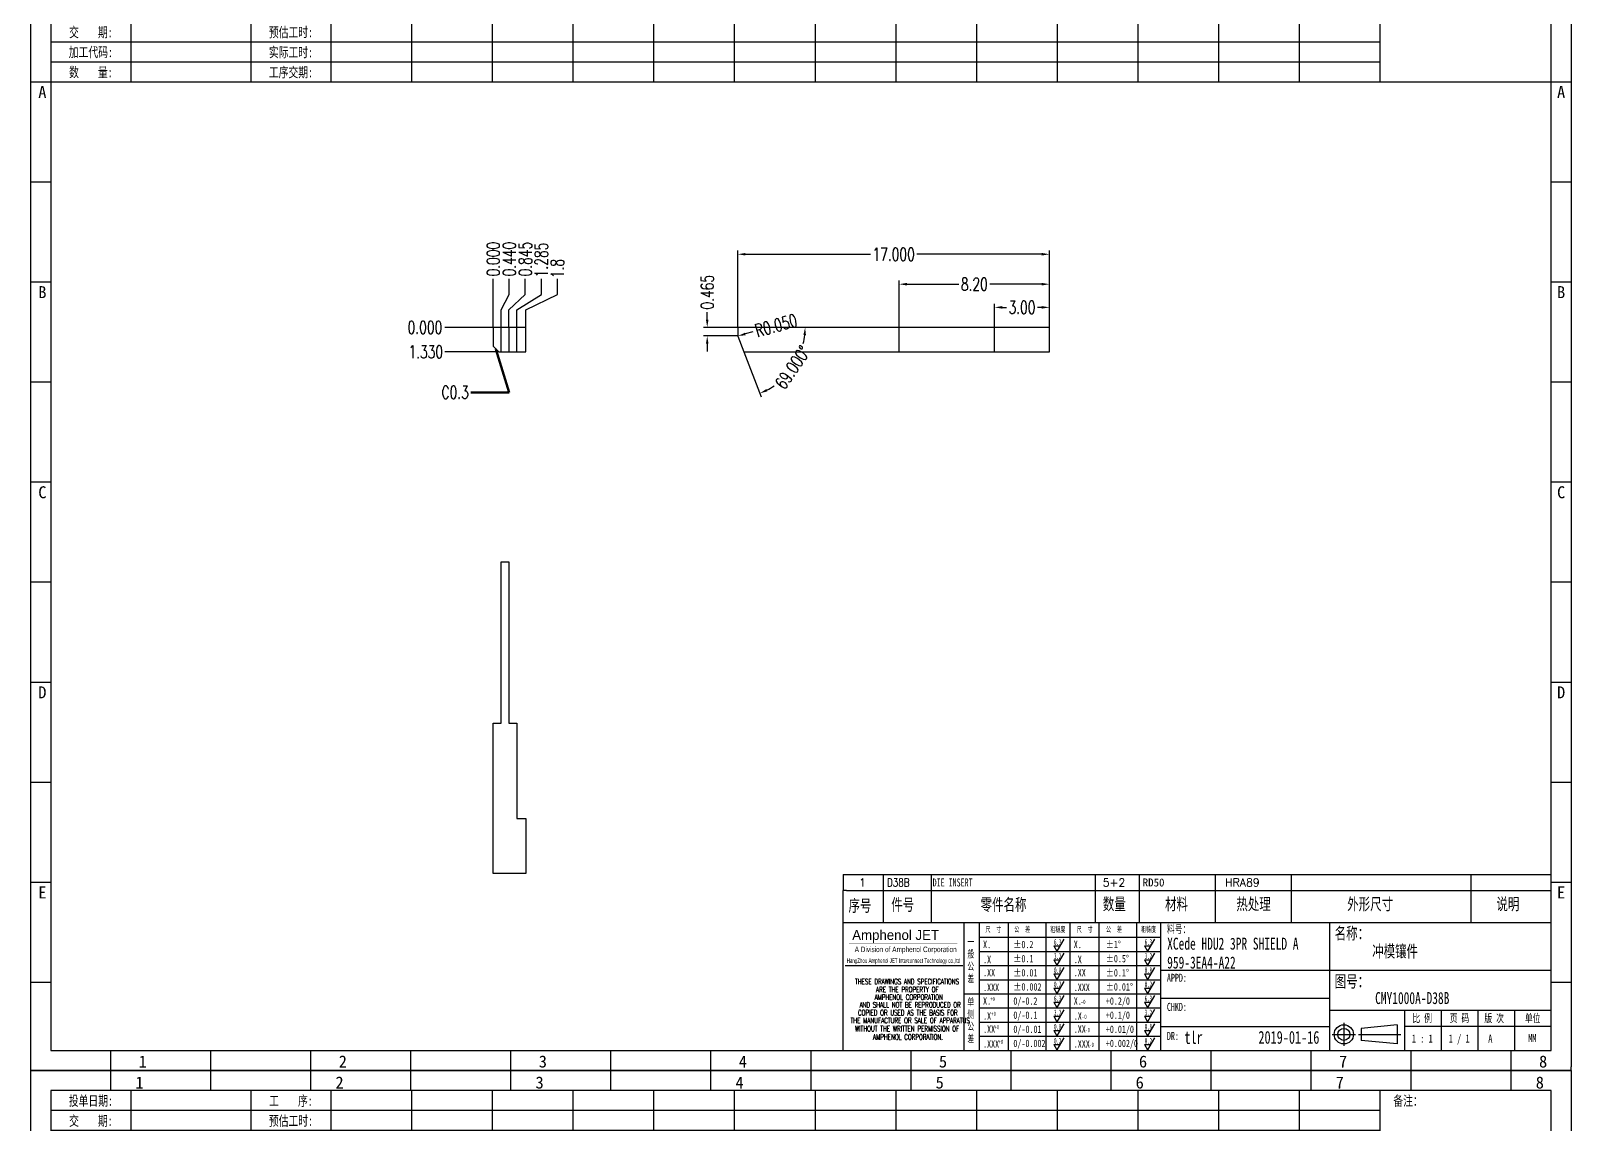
# Model space of a CAD drawing. Header units: millimetres. Extents: x -2852 to 5627, y -2271 to 1849.
# Drawn here: x -279.5 to -195.5, y -248.5 to -188.9 of the extents above; entities that cross this region are included whole.
import ezdxf
from ezdxf.enums import TextEntityAlignment as Align

# ---------------------------------------------------------------- set-up
doc = ezdxf.new("R2010")
doc.units = ezdxf.units.MM
doc.header["$PDSIZE"] = 3
for name, color, linetype in [('1', 7, 'Continuous'), ('41', 1, 'Continuous'), ('D03', 7, 'Continuous')]:
    doc.layers.add(name, color=color, linetype=linetype)
doc.styles.add('CH', font='仿宋_GB2312_0.ttf')
doc.styles.add('jet02', font='simplex.shx', dxfattribs={"width": 0.7})
doc.styles.add('SIMPLEX', font='SIMPLEX')
doc.styles.get("Standard").update_dxf_attribs({"font": '仿宋_GB2312_0.ttf', "width": 0.7})
doc.styles.add('TEXTSTYLE_1', font='TRIUMB.TTF')
doc.styles.add('TEXTSTYLE_2', font='TRIUM.TTF')
doc.styles.add('tk', font='', dxfattribs={"width": 0.7})
doc.styles.add('tk 2', font='仿宋_GB2312_0.ttf', dxfattribs={"width": 0.65})
doc.styles.add('tk 4', font='simplex.shx', dxfattribs={"width": 0.65, "bigfont": 'bigfont.shx'})
doc.styles.get('tk').set_extended_font_data('NSimSun')
doc.dimstyles.new('jet02', dxfattribs={"dimtxt": 3.5, "dimasz": 2.1, "dimexe": 1, "dimexo": 0, "dimgap": 0.5, "dimtad": 0, "dimtoh": 1, "dimdec": 3, "dimzin": 9, "dimdsep": 46, "dimtxsty": 'jet02', "dimcen": 0, "dimclrt": 256, "dimazin": 2, "dimtfac": 1, "dimtdec": 3, "dimtofl": 0, "dimtmove": 0, "dimatfit": 1, "dimfxl": 0, "dimarcsym": 0})

# ---------------------------------------------------------------- blocks, each defined once
blk = doc.blocks.new('A3-N')
at = {"layer": '1', "color": 1}
for p, q in [((0, 0), (0, 296.73)), ((0, 296.73), (420, 296.73)), ((21.82, 291.27), (21.82, 296.73)), ((49.09, 291.27), (49.09, 296.73)), ((76.36, 291.27), (76.36, 296.73)), ((103.64, 291.27), (103.64, 296.73)), ((103.64, 291.27), (103.64, 296.73)), ((103.64, 291.27), (103.64, 296.73)), ((130.91, 291.27), (130.91, 296.73)), ((158.18, 291.27), (158.18, 296.73)), ((185.45, 291.27), (185.45, 296.73)), ((212.73, 291.27), (212.73, 296.73)), ((240, 291.27), (240, 296.73)), ((267.27, 291.27), (267.27, 296.73)), ((294.55, 291.27), (294.55, 296.73)), ((321.82, 291.27), (321.82, 296.73)), ((349.09, 291.27), (349.09, 296.73)), ((376.36, 291.27), (376.36, 296.73)), ((403.64, 291.27), (403.64, 296.73)), ((420, 296.73), (420, 1)), ((5.45, 269.45), (0, 269.45)), ((420, 269.45), (414.55, 269.45)), ((5.45, 242.18), (0, 242.18)), ((420, 242.18), (414.55, 242.18)), ((5.45, 214.91), (0, 214.91)), ((420, 214.91), (414.55, 214.91)), ((5.45, 187.64), (0, 187.64)), ((420, 187.64), (414.55, 187.64)), ((5.45, 160.36), (0, 160.36)), ((420, 160.36), (414.55, 160.36)), ((5.45, 133.09), (0, 133.09)), ((420, 133.09), (414.55, 133.09)), ((5.45, 105.82), (0, 105.82)), ((420, 105.82), (414.55, 105.82)), ((5.45, 78.55), (0, 78.55)), ((420, 78.55), (414.55, 78.55)), ((5.45, 51.27), (0, 51.27)), ((420, 51.27), (414.55, 51.27)), ((222.45, 49.09), (221.45, 49.09)), ((221.45, 49.09), (221.45, 40.36)), ((222.45, 49.09), (414.55, 49.09)), ((232.36, 49.09), (232.36, 40.36)), ((245.45, 49.09), (245.45, 40.36)), ((290.18, 49.09), (290.18, 40.36)), ((302.18, 49.09), (302.18, 40.36)), ((322.91, 49.09), (322.91, 40.36)), ((343.64, 49.09), (343.64, 40.36)), ((392.73, 40.36), (392.73, 49.09)), ((258.55, 40.36), (258.55, 5.44)), ((266.45, 40.36), (266.45, 5.44)), ((276.78, 40.36), (276.78, 5.45)), ((291.18, 40.36), (291.18, 5.45)), ((301.51, 40.37), (301.51, 5.46)), ((308.01, 40.36), (308.01, 5.45)), ((354.09, 40.36), (354.09, 5.45)), ((308.01, 32.39), (258.55, 32.39)), ((308.01, 28.54), (258.55, 28.54)), ((414.55, 27.27), (308.01, 27.27)), ((5.45, 24), (0, 24)), ((308.01, 24.69), (258.55, 24.69)), ((420, 24), (414.55, 24)), ((308.01, 16.99), (258.55, 16.99)), ((354.09, 19.63), (308.01, 19.63)), ((308.01, 13.14), (258.55, 13.14)), ((414.55, 16.36), (354.09, 16.36)), ((374.55, 16.36), (374.55, 5.45)), ((384.55, 16.36), (384.55, 5.45)), ((394.55, 16.36), (394.55, 5.45)), ((404.55, 16.36), (404.55, 5.45)), ((308.01, 9.29), (258.55, 9.29)), ((308.01, 11.99), (354.09, 11.99)), ((372.51, 12.49), (362.69, 11.5)), ((362.69, 11.5), (362.69, 8.23)), ((372.51, 12.49), (372.51, 7.25)), ((414.55, 12), (374.55, 12)), ((21.82, 0), (21.82, 5.45)), ((49.09, 0), (49.09, 5.45)), ((76.36, 0), (76.36, 5.45)), ((103.64, 0), (103.64, 5.45)), ((130.91, 0), (130.91, 5.45)), ((158.18, 0), (158.18, 5.45)), ((185.45, 0), (185.45, 5.45)), ((212.73, 0), (212.73, 5.45)), ((240, 0), (240, 5.45)), ((267.27, 0), (267.27, 5.45)), ((294.55, 0), (294.55, 5.45)), ((321.82, 0), (321.82, 5.45)), ((349.09, 0), (349.09, 5.45)), ((372.51, 7.25), (362.69, 8.23)), ((376.36, 0), (376.36, 5.45)), ((403.64, 0), (403.64, 5.45)), ((1, 0), (0, 0)), ((420, 0), (1, 0)), ((420, 0), (420, 1))]:
    blk.add_line(p, q, dxfattribs=at)
at = {"layer": '1'}
for p, q in [((414.55, 278.18), (414.55, 284.73)), ((221.45, 40.36), (221.45, 5.45)), ((221.45, 40.36), (414.55, 40.36)), ((221.45, 40.36), (414.55, 40.36)), ((254.41, 40.36), (254.41, 5.45)), ((283.28, 40.36), (283.28, 5.45)), ((308.01, 36.24), (258.55, 36.24)), ((222.08, 28.67), (254.12, 28.67)), ((308.01, 20.84), (254.41, 20.84))]:
    blk.add_line(p, q, dxfattribs=at)
at = {"layer": '1', "color": 1, "ltscale": 0.05}
for p, q in [((278.93, 34.04), (279.79, 32.56)), ((278.93, 34.04), (280.65, 34.04)), ((281.68, 35.84), (279.79, 32.56)), ((303.66, 34.05), (304.52, 32.56)), ((303.66, 34.05), (305.38, 34.05)), ((306.41, 35.84), (304.52, 32.56)), ((278.93, 30.19), (279.79, 28.71)), ((278.93, 30.19), (280.65, 30.19)), ((281.68, 31.99), (279.79, 28.71)), ((303.66, 30.2), (305.38, 30.2)), ((303.66, 30.2), (304.52, 28.71)), ((306.41, 31.99), (304.52, 28.71)), ((278.93, 26.34), (279.79, 24.86)), ((278.93, 26.34), (280.65, 26.34)), ((281.68, 28.14), (279.79, 24.86)), ((303.66, 26.35), (304.52, 24.86)), ((303.66, 26.35), (305.38, 26.35)), ((306.41, 28.14), (304.52, 24.86)), ((278.93, 22.49), (280.65, 22.49)), ((278.93, 22.49), (279.79, 21.01)), ((281.68, 24.29), (279.79, 21.01)), ((303.66, 22.5), (305.38, 22.5)), ((303.66, 22.5), (304.52, 21.01)), ((306.41, 24.29), (304.52, 21.01)), ((278.93, 18.66), (279.79, 17.17)), ((278.93, 18.66), (280.65, 18.66)), ((281.68, 20.45), (279.79, 17.17)), ((303.66, 18.66), (304.52, 17.18)), ((303.66, 18.66), (305.38, 18.66)), ((306.41, 20.46), (304.52, 17.18)), ((278.93, 14.81), (280.65, 14.81)), ((278.93, 14.81), (279.79, 13.32)), ((281.68, 16.6), (279.79, 13.32)), ((281.68, 12.75), (279.79, 9.47)), ((303.66, 14.81), (305.38, 14.81)), ((303.66, 14.81), (304.52, 13.33)), ((306.41, 16.61), (304.52, 13.33)), ((306.41, 12.76), (304.52, 9.48)), ((278.93, 10.96), (279.79, 9.47)), ((278.93, 10.96), (280.65, 10.96)), ((281.68, 8.9), (279.79, 5.62)), ((303.66, 10.96), (304.52, 9.48)), ((303.66, 10.96), (305.38, 10.96)), ((306.41, 8.91), (304.52, 5.63)), ((278.93, 7.11), (279.79, 5.62)), ((278.93, 7.11), (280.65, 7.11)), ((303.66, 7.11), (305.38, 7.11)), ((303.66, 7.11), (304.52, 5.63))]:
    blk.add_line(p, q, dxfattribs=at)
at = {"layer": '1', "color": 1, "ltscale": 0.1}
for p, q in [((358.01, 13.02), (358.01, 6.71)), ((354.86, 9.87), (361.17, 9.87)), ((362.03, 9.87), (373.54, 9.87))]:
    blk.add_line(p, q, dxfattribs=at)
at = {"layer": '1'}
blk.add_lwpolyline([(221.45, 5.45), (414.55, 5.45), (414.55, 291.27), (5.45, 291.27), (5.45, 5.45), (414.55, 5.45)], dxfattribs=at)
at = {"layer": '1', "color": 7, "linetype": 'Continuous', "const_width": 0.123}
blk.add_lwpolyline([(223.11, 34.74), (252.6, 34.76)], dxfattribs=at)
at = {"layer": '1', "color": 1}
for radius in [2.62, 1.64]:
    blk.add_circle((358.01, 9.87), radius, dxfattribs=at)
at = {"layer": '41'}
for p, q in [((27.27, 291.27), (27.27, 269.45)), ((60, 291.27), (60, 269.45)), ((81.82, 291.27), (81.82, 269.45)), ((103.82, 291.27), (103.82, 269.45)), ((125.82, 291.27), (125.82, 269.45)), ((147.82, 291.27), (147.82, 269.45)), ((169.82, 291.27), (169.82, 269.45)), ((191.82, 291.27), (191.82, 269.45)), ((213.82, 291.27), (213.82, 269.45)), ((235.82, 291.27), (235.82, 269.45)), ((257.82, 291.27), (257.82, 269.45)), ((279.82, 291.27), (279.82, 269.45)), ((301.82, 291.27), (301.82, 269.45)), ((323.82, 291.27), (323.82, 269.45)), ((345.82, 291.27), (345.82, 269.45)), ((367.82, 291.27), (367.82, 269.45)), ((367.82, 285.82), (5.45, 285.82)), ((367.82, 280.36), (5.45, 280.36)), ((367.82, 274.91), (5.45, 274.91)), ((414.55, 269.45), (5.45, 269.45))]:
    blk.add_line(p, q, dxfattribs=at)
at = {"layer": '1', "color": 1}
for s, p in [('1', (29.64, 295.11)), ('2', (84.18, 295.11)), ('3', (138.73, 295.11)), ('4', (193.27, 295.11)), ('5', (247.82, 295.11)), ('6', (302.36, 295.11)), ('7', (356.91, 295.11)), ('8', (411.45, 295.11)), ('1', (30.53, 4.11)), ('2', (85.08, 4.11)), ('3', (139.62, 4.11)), ('4', (194.17, 4.11)), ('5', (248.72, 4.11)), ('6', (303.26, 4.11)), ('7', (357.81, 4.11)), ('8', (412.35, 4.11))]:
    blk.add_text(s, height=3.27, dxfattribs=at).set_placement(p, align=Align.TOP_CENTER)
at = {"layer": '1', "style": 'tk', "width": 0.7}
for s, p in [('投单日期:', (16.36, 288.55)), ('工    序:', (70.91, 288.55)), ('备注：', (375.51, 288.55)), ('交    期:', (16.36, 283.09)), ('预估工时:', (70.91, 283.09)), ('加工代码:', (16.36, 277.64)), ('实际工时:', (70.91, 277.64)), ('数    量:', (16.36, 272.18)), ('工序交期:', (70.91, 272.18))]:
    blk.add_text(s, height=2.727, dxfattribs=at).set_placement(p, align=Align.MIDDLE)
at = {"layer": '1', "color": 1}
for s, p in [('A', (2.04, 268.36)), ('B', (2.04, 213.82)), ('C', (2.04, 159.27)), ('D', (2.04, 104.73)), ('E', (2.04, 50.18))]:
    blk.add_text(s, height=3.27, dxfattribs=at).set_placement(p, align=Align.TOP_LEFT)
for s, p in [('A', (418.37, 268.36)), ('B', (418.37, 213.82)), ('C', (418.37, 159.27)), ('D', (418.37, 104.73)), ('E', (418.37, 50.18))]:
    blk.add_text(s, height=3.27, dxfattribs=at).set_placement(p, align=Align.TOP_RIGHT)
at = {"layer": '1', "color": 1, "style": 'tk 2', "width": 0.7}
for s, height, p in [('序号', 3.273, (222.96, 43.34)), ('件号', 3.273, (234.62, 43.61)), ('零件名称', 3.273, (258.97, 43.61)), ('数量', 3.273, (292.3, 43.78)), ('材料', 3.273, (309.27, 43.78)), ('热处理', 3.273, (328.71, 43.78)), ('外形尺寸', 3.273, (358.94, 43.78)), ('说明', 3.273, (399.61, 43.78)), ('料号：', 2.182, (309.77, 37.46)), ('名称：', 3.273, (355.52, 35.79)), ('图号：', 3.273, (355.52, 22.7)), ('比 例', 2.182, (376.69, 13.18)), ('页 码', 2.182, (386.85, 13.18)), ('版 次', 2.182, (396.31, 13.18)), ('单位', 2.182, (407.35, 13.18))]:
    blk.add_text(s, height=height, dxfattribs=at).set_placement(p)
at = {"layer": '1', "color": 7, "linetype": 'Continuous', "style": 'TEXTSTYLE_1'}
blk.add_text('Amphenol JET', height=2.7, dxfattribs=at).set_placement((223.96, 35.61))
at = {"layer": '1', "color": 7, "linetype": 'Continuous'}
for s, height, style, width, p in [('A Division of Amphenol Corporation', 1.5, 'TEXTSTYLE_2', 0.7, (224.64, 32.29)), ('HangZhou Amphenol JET Interconnect Technology co.,ltd ', 1.2, 'TEXTSTYLE_2', 0.6, (222.47, 29.36)), ('THESE DRAWINGS AND SPECIFICATIONS', 1.5, 'tk 4', 0.6, (224.73, 23.52)), ('ARE THE PROPERTY OF', 1.5, 'tk 4', 0.6, (230.45, 21.35)), ('AND SHALL NOT BE REPRODUCED OR', 1.5, 'tk 4', 0.6, (225.95, 17.17)), ('AMPHENOL CORPORATION', 1.5, 'tk 4', 0.6, (230.04, 19.27)), ('THE MANUFACTURE OR SALE OF APPARATUS', 1.5, 'tk 4', 0.6, (223.5, 12.92)), ('COPIED OR USED AS THE BASIS FOR', 1.5, 'tk 4', 0.6, (225.54, 15.02)), ('WITHOUT THE WRITTEN PERMISSION OF', 1.5, 'tk 4', 0.6, (224.73, 10.67)), ('AMPHENOL CORPORATION.', 1.5, 'tk 4', 0.6, (229.63, 8.4))]:
    blk.add_text(s, height=height, dxfattribs=dict(at, style=style, width=width)).set_placement(p)
at = {"layer": '1', "color": 1, "style": 'tk 2', "width": 0.7}
for s, p in [('X.', (259.64, 34.37)), ('%%P0.2', (267.9, 34.37)), ('X.', (284.37, 34.37)), ('%%P1%%D', (293.12, 34.37)), ('.X', (259.64, 30.28)), ('%%P0.1', (267.9, 30.52)), ('.X', (284.37, 30.28)), ('%%P0.5%%D', (293.12, 30.52)), ('.XX', (259.64, 26.71)), ('%%P0.01', (267.9, 26.67)), ('.XX', (284.37, 26.71)), ('%%P0.1%%D', (293.12, 26.67)), ('.XXX', (259.64, 22.68)), ('%%P0.002', (267.9, 22.82)), ('.XXX', (284.37, 22.68)), ('%%P0.01%%D', (293.12, 22.82)), ('X.', (259.64, 18.97)), ('0/-0.2', (267.9, 18.97)), ('X.', (284.37, 18.97)), ('+0.2/0', (293.12, 18.97)), ('.X', (259.64, 14.88)), ('0/-0.1', (267.9, 15.12)), ('.X', (284.37, 14.88)), ('+0.1/0', (293.12, 15.12)), ('.XX', (259.64, 11.31)), ('0/-0.01', (267.9, 11.27)), ('0/-0.002', (267.9, 7.42)), ('.XX', (284.37, 11.31)), ('+0.01/0', (293.12, 11.27)), ('+0.002/0', (293.12, 7.42)), ('.XXX', (259.64, 7.28)), ('.XXX', (284.37, 7.28))]:
    blk.add_text(s, height=2, dxfattribs=at).set_placement(p, align=Align.MIDDLE_LEFT)
at = {"layer": '1', "color": 1, "ltscale": 0.05, "style": 'tk 2', "width": 0.5}
for s, p in [('6.3', (279.01, 34.26)), ('6.3', (303.74, 34.27)), ('3.2', (279.01, 30.41)), ('3.2', (303.74, 30.42)), ('0.8', (279.01, 26.56)), ('0.8', (303.74, 26.57)), ('0.2', (279.01, 22.71)), ('0.2', (303.74, 22.72)), ('6.3', (279.01, 18.87)), ('6.3', (303.74, 18.88)), ('3.2', (279.01, 15.02)), ('0.8', (279.01, 11.17)), ('3.2', (303.74, 15.03)), ('0.8', (303.74, 11.18)), ('0.2', (279.01, 7.32)), ('0.2', (303.74, 7.33))]:
    blk.add_text(s, height=1.6, dxfattribs=at).set_placement(p)
at = {"layer": '1', "style": 'tk 2', "width": 0.7}
for s, p in [('APPD:', (309.77, 24.21)), ('CHKD:', (309.77, 16.27)), ('DR:', (309.77, 8.35))]:
    blk.add_text(s, height=2.182, dxfattribs=at).set_placement(p)
at = {"layer": '1', "color": 7, "style": 'tk 2', "width": 0.7}
blk.add_text('MM', height=2.182, dxfattribs=at).set_placement((408.31, 7.75))
at = {"layer": '1', "color": 1, "ltscale": 0.05, "char_height": 1.5, "width": 6.3627, "attachment_point": 1, "style": 'tk 2'}
for s, insert in [('尺  寸', (260.31, 39.25)), ('公  差', (268.17, 39.25)), ('粗糙度', (277.98, 39.25)), ('尺  寸', (285.2, 39.25)), ('公  差', (293.18, 39.25)), ('粗糙度', (302.71, 39.26))]:
    blk.add_mtext(s, dxfattribs=dict(at, insert=insert))
at = {"layer": '1', "ltscale": 0.05, "char_height": 2, "width": 2.5195, "attachment_point": 1, "style": 'tk 2'}
for s, insert in [('一般公差', (255.39, 36.11)), ('单侧公差', (255.39, 19.71))]:
    blk.add_mtext(s, dxfattribs=dict(at, insert=insert))
at = {"layer": '1', "color": 1, "ltscale": 0.05, "char_height": 1.2, "width": 5.1396, "attachment_point": 1, "line_spacing_factor": 0.8, "style": 'tk 2'}
for s, insert in [('+0', (261.58, 20.13)), ('-0', (286.31, 19.33)), ('+0', (261.88, 16.09)), ('-0', (286.61, 15.29)), ('+0', (262.79, 12.45)), ('+0', (263.87, 8.44)), ('-0', (287.51, 11.65)), ('-0', (288.59, 7.64))]:
    blk.add_mtext(s, dxfattribs=dict(at, insert=insert))
at = {"layer": '1', "style": 'tk 2', "width": 0.7}
for tag, p in [('PATR-NO1', (309.84, 32.96)), ('TITLE', (365.74, 30.9)), ('PATR-NO2', (309.84, 27.81)), ('DWG-NO:', (366.54, 18.14))]:
    blk.add_attdef(tag, p, '', height=3.27, dxfattribs=at)
at = {"layer": '1', "color": 1, "style": 'tk 2', "width": 0.7}
for tag, p in [('DRAW', (314.55, 7.27)), ('DATE', (334.72, 7.32))]:
    blk.add_attdef(tag, p, '', height=3.49, dxfattribs=at)
at = {"layer": '1', "style": 'tk 2', "width": 0.7}
for tag, p in [('SCALE', (376.55, 8.73)), ('SHEET', (386.6, 8.72)), ('REV', (397.38, 8.73))]:
    blk.add_attdef(tag, text='', height=2.18, dxfattribs=at).set_placement(p, align=Align.MIDDLE_LEFT)
blk = doc.blocks.new('FB3')
at = {"layer": '1', "color": 1}
for p, q in [((0, 4.36), (193.09, 4.36)), ((0, 4.36), (0, 0)), ((10.91, 4.36), (10.91, 0)), ((24, 4.36), (24, 0)), ((68.73, 4.36), (68.73, 0)), ((80.73, 4.36), (80.73, 0)), ((101.45, 4.36), (101.45, 0)), ((122.18, 4.36), (122.18, 0)), ((171.27, 0), (171.27, 4.36))]:
    blk.add_line(p, q, dxfattribs=at)
at = {"layer": '1'}
for tag, style, p in [('ITEM', 'SIMPLEX', (4.36, 2.18)), ('PARTNO', 'SIMPLEX', (12, 2.18)), ('QTY', 'SIMPLEX', (74.18, 2.18)), ('MATL', 'CH', (81.72, 2.18)), ('FINISH', 'SIMPLEX', (104.17, 2.18)), ('SPEC', 'SIMPLEX', (130.91, 2.18)), ('REMARK', 'SIMPLEX', (174.06, 2.18))]:
    blk.add_attdef(tag, text='', height=2.18, dxfattribs=dict(at, style=style)).set_placement(p, align=Align.MIDDLE_LEFT)
at = {"layer": '1', "style": 'tk', "width": 0.7}
blk.add_attdef('DIE', text='', height=2.18, dxfattribs=at).set_placement((24.43, 2.18), align=Align.MIDDLE_LEFT)
blk = doc.blocks.new('*D3933')
at = {"layer": '41', "ltscale": 0.05}
blk.add_line((-254.317, -205.09), (-256.96, -205.09), dxfattribs=at)
at = {"layer": 'Defpoints', "color": 0, "ltscale": 0.05}
for p in [(-256.96, -205.09), (-254.317, -205.09), (-254.317, -205.09)]:
    blk.add_point(p, dxfattribs=at)
at = {"layer": '41', "ltscale": 0.05, "insert": (-258.04, -205.09), "char_height": 0.7, "attachment_point": 5, "style": 'jet02'}
blk.add_mtext('0.000', dxfattribs=at)
blk = doc.blocks.new('*D3932')
at = {"layer": '41', "ltscale": 0.05}
blk.add_line((-254.017, -206.42), (-256.96, -206.42), dxfattribs=at)
at = {"layer": 'Defpoints', "color": 0, "ltscale": 0.05}
for p in [(-254.317, -205.09), (-256.96, -206.42), (-254.017, -206.42)]:
    blk.add_point(p, dxfattribs=at)
at = {"layer": '41', "ltscale": 0.05, "insert": (-257.994, -206.42), "char_height": 0.7, "attachment_point": 5, "style": 'jet02'}
blk.add_mtext('1.330', dxfattribs=at)
blk = doc.blocks.new('*D3931')
at = {"layer": '41', "ltscale": 0.05}
blk.add_line((-254.317, -205.09), (-254.317, -202.447), dxfattribs=at)
at = {"layer": 'Defpoints', "color": 0, "ltscale": 0.05}
for p in [(-254.317, -202.447), (-254.317, -205.09), (-254.317, -205.09)]:
    blk.add_point(p, dxfattribs=at)
at = {"layer": '41', "ltscale": 0.05, "insert": (-254.317, -201.367), "char_height": 0.7, "attachment_point": 5, "rotation": 90, "style": 'jet02'}
blk.add_mtext('0.000', dxfattribs=at)
blk = doc.blocks.new('*D3930')
at = {"layer": '41', "ltscale": 0.05}
for p, q in [((-253.442, -203.287), (-253.442, -202.447)), ((-253.877, -204.127), (-253.442, -203.287)), ((-253.877, -205.09), (-253.877, -204.127))]:
    blk.add_line(p, q, dxfattribs=at)
at = {"layer": 'Defpoints', "color": 0, "ltscale": 0.05}
for p in [(-253.442, -202.447), (-254.317, -205.09), (-253.877, -205.09)]:
    blk.add_point(p, dxfattribs=at)
at = {"layer": '41', "ltscale": 0.05, "insert": (-253.442, -201.367), "char_height": 0.7, "attachment_point": 5, "rotation": 90, "style": 'jet02'}
blk.add_mtext('0.440', dxfattribs=at)
blk = doc.blocks.new('*D3929')
at = {"layer": '41', "ltscale": 0.05}
for p, q in [((-252.567, -203.287), (-252.567, -202.447)), ((-253.472, -204.127), (-252.567, -203.287)), ((-253.472, -205.09), (-253.472, -204.127))]:
    blk.add_line(p, q, dxfattribs=at)
at = {"layer": 'Defpoints', "color": 0, "ltscale": 0.05}
for p in [(-252.567, -202.447), (-254.317, -205.09), (-253.472, -205.09)]:
    blk.add_point(p, dxfattribs=at)
at = {"layer": '41', "ltscale": 0.05, "insert": (-252.567, -201.367), "char_height": 0.7, "attachment_point": 5, "rotation": 90, "style": 'jet02'}
blk.add_mtext('0.845', dxfattribs=at)
blk = doc.blocks.new('*D3928')
at = {"layer": '41', "ltscale": 0.05}
for p, q in [((-251.692, -203.287), (-251.692, -202.447)), ((-253.032, -204.127), (-251.692, -203.287)), ((-253.032, -205.09), (-253.032, -204.127))]:
    blk.add_line(p, q, dxfattribs=at)
at = {"layer": 'Defpoints', "color": 0, "ltscale": 0.05}
for p in [(-251.692, -202.447), (-254.317, -205.09), (-253.032, -205.09)]:
    blk.add_point(p, dxfattribs=at)
at = {"layer": '41', "ltscale": 0.05, "insert": (-251.692, -201.414), "char_height": 0.7, "attachment_point": 5, "rotation": 90, "style": 'jet02'}
blk.add_mtext('1.285', dxfattribs=at)
blk = doc.blocks.new('*D3927')
at = {"layer": '41', "ltscale": 0.05}
for p, q in [((-250.817, -203.287), (-250.817, -202.447)), ((-252.532, -204.127), (-250.817, -203.287)), ((-252.532, -205.09), (-252.532, -204.127))]:
    blk.add_line(p, q, dxfattribs=at)
at = {"layer": 'Defpoints', "color": 0, "ltscale": 0.05}
for p in [(-250.817, -202.447), (-254.317, -205.09), (-252.532, -205.09)]:
    blk.add_point(p, dxfattribs=at)
at = {"layer": '41', "ltscale": 0.05, "insert": (-250.817, -201.88), "char_height": 0.7, "attachment_point": 5, "rotation": 90, "style": 'jet02'}
blk.add_mtext('1.8', dxfattribs=at)
blk = doc.blocks.new('*D3926')
at = {"layer": '41', "ltscale": 0.05}
for p, q in [((-226.98, -205.09), (-226.98, -203.797)), ((-226.56, -203.997), (-226.326, -203.997)), ((-224.4, -203.997), (-224.633, -203.997)), ((-223.98, -205.09), (-223.98, -203.797))]:
    blk.add_line(p, q, dxfattribs=at)
for points in [[(-226.56, -203.927), (-226.56, -204.067), (-226.98, -203.997)], [(-224.4, -203.927), (-224.4, -204.067), (-223.98, -203.997)]]:
    blk.add_solid(points, dxfattribs=at)
at = {"layer": 'Defpoints', "color": 0, "ltscale": 0.05}
for p in [(-223.98, -203.997), (-226.98, -205.09), (-223.98, -205.09)]:
    blk.add_point(p, dxfattribs=at)
at = {"layer": '41', "ltscale": 0.05, "insert": (-225.48, -203.997), "char_height": 0.7, "attachment_point": 5, "style": 'jet02'}
blk.add_mtext('3.00', dxfattribs=at)
blk = doc.blocks.new('*D3925')
at = {"layer": '41', "ltscale": 0.05}
for p, q in [((-232.18, -205.09), (-232.18, -202.533)), ((-231.76, -202.733), (-228.926, -202.733)), ((-224.4, -202.733), (-227.233, -202.733)), ((-223.98, -205.09), (-223.98, -202.533))]:
    blk.add_line(p, q, dxfattribs=at)
for points in [[(-231.76, -202.663), (-231.76, -202.803), (-232.18, -202.733)], [(-224.4, -202.663), (-224.4, -202.803), (-223.98, -202.733)]]:
    blk.add_solid(points, dxfattribs=at)
at = {"layer": 'Defpoints', "color": 0, "ltscale": 0.05}
for p in [(-232.18, -202.733), (-232.18, -205.09), (-223.98, -205.09)]:
    blk.add_point(p, dxfattribs=at)
at = {"layer": '41', "ltscale": 0.05, "insert": (-228.08, -202.733), "char_height": 0.7, "attachment_point": 5, "style": 'jet02'}
blk.add_mtext('8.20', dxfattribs=at)
blk = doc.blocks.new('*D3924')
at = {"layer": '41', "ltscale": 0.05}
for p, q in [((-240.98, -205.09), (-240.98, -200.901)), ((-240.56, -201.101), (-233.746, -201.101)), ((-224.4, -201.101), (-231.213, -201.101)), ((-223.98, -205.09), (-223.98, -200.901))]:
    blk.add_line(p, q, dxfattribs=at)
for points in [[(-240.56, -201.031), (-240.56, -201.171), (-240.98, -201.101)], [(-224.4, -201.031), (-224.4, -201.171), (-223.98, -201.101)]]:
    blk.add_solid(points, dxfattribs=at)
at = {"layer": 'Defpoints', "color": 0, "ltscale": 0.05}
for p in [(-240.98, -201.101), (-240.98, -205.09), (-223.98, -205.09)]:
    blk.add_point(p, dxfattribs=at)
at = {"layer": '41', "ltscale": 0.05, "insert": (-232.48, -201.101), "char_height": 0.7, "attachment_point": 5, "style": 'jet02'}
blk.add_mtext('17.000', dxfattribs=at)
blk = doc.blocks.new('*D3923')
at = {"layer": '41', "ltscale": 0.05}
for p, q in [((-242.646, -204.67), (-242.646, -204.25)), ((-240.98, -205.09), (-242.846, -205.09)), ((-240.98, -205.555), (-242.846, -205.555)), ((-242.646, -205.975), (-242.646, -206.395))]:
    blk.add_line(p, q, dxfattribs=at)
for points in [[(-242.716, -204.67), (-242.576, -204.67), (-242.646, -205.09)], [(-242.716, -205.975), (-242.576, -205.975), (-242.646, -205.555)]]:
    blk.add_solid(points, dxfattribs=at)
at = {"layer": 'Defpoints', "color": 0, "ltscale": 0.05}
for p in [(-242.646, -205.09), (-240.98, -205.09), (-240.98, -205.555)]:
    blk.add_point(p, dxfattribs=at)
at = {"layer": '41', "ltscale": 0.05, "insert": (-242.646, -203.17), "char_height": 0.7, "attachment_point": 5, "rotation": 90, "style": 'jet02'}
blk.add_mtext('0.465', dxfattribs=at)
blk = doc.blocks.new('*D3922')
at = {"layer": '41', "ltscale": 0.05}
blk.add_line((-240.645, -206.427), (-239.707, -208.87), dxfattribs=at)
for start, end in [(346.74939, 353.74488), (297.25512, 304.25061)]:
    blk.add_arc((-241.158, -205.09), 3.849, start, end, dxfattribs=at)
for points in [[(-237.402, -205.505), (-237.262, -205.513), (-237.309, -205.09)], [(-239.367, -208.575), (-239.424, -208.448), (-239.779, -208.683)]]:
    blk.add_solid(points, dxfattribs=at)
at = {"layer": 'Defpoints', "color": 0, "ltscale": 0.05}
for p in [(-240.98, -205.09), (-240.976, -205.563), (-223.98, -205.09), (-240.645, -206.427), (-238.484, -207.859)]:
    blk.add_point(p, dxfattribs=at)
at = {"layer": '41', "ltscale": 0.05, "insert": (-237.986, -207.27), "char_height": 0.7, "attachment_point": 5, "rotation": 55.5, "style": 'jet02'}
blk.add_mtext('69.000°', dxfattribs=at)
blk = doc.blocks.new('*D3921')
at = {"layer": '41', "ltscale": 0.05}
blk.add_line((-240.168, -205.336), (-240.573, -205.448), dxfattribs=at)
blk.add_solid([(-240.591, -205.38), (-240.554, -205.515), (-240.978, -205.559)], dxfattribs=at)
at = {"layer": 'Defpoints', "color": 0, "ltscale": 0.05}
for p in [(-240.978, -205.559), (-240.93, -205.546)]:
    blk.add_point(p, dxfattribs=at)
at = {"layer": '41', "ltscale": 0.05, "insert": (-238.89, -204.985), "char_height": 0.7, "attachment_point": 5, "rotation": 15.36859, "style": 'jet02'}
blk.add_mtext('R0.050', dxfattribs=at)

msp = doc.modelspace()

# ---------------------------------------------------------------- linework, layer by layer
at = {"layer": '1', "ltscale": 0.05}
msp.add_lwpolyline([(-253.4724, -217.8628), (-253.4724, -226.6628), (-253.0324, -226.6628), (-253.0324, -231.8628), (-252.5324, -231.8628), (-252.5324, -234.8628), (-254.3174, -234.8628), (-254.3174, -226.6628), (-253.8774, -226.6628), (-253.8774, -217.8628)], close=True, dxfattribs=at)
at = {"layer": 'D03', "ltscale": 0.05}
for p, q in [((-252.5324, -205.0899), (-254.3174, -205.0899)), ((-254.3174, -205.0899), (-254.3174, -206.12)), ((-253.0324, -206.42), (-253.0324, -205.0899)), ((-252.5324, -206.42), (-252.5324, -205.0899)), ((-223.9796, -205.0899), (-240.9796, -205.0899)), ((-240.9796, -205.0899), (-240.9796, -205.5456)), ((-240.9763, -205.5635), (-240.6475, -206.42)), ((-232.1796, -206.42), (-232.1796, -205.0899)), ((-226.9796, -206.42), (-226.9796, -205.0899)), ((-223.9796, -206.42), (-223.9796, -205.0899)), ((-254.3174, -206.12), (-254.0174, -206.42)), ((-254.0174, -206.42), (-252.5324, -206.42)), ((-240.6475, -206.42), (-223.9796, -206.42))]:
    msp.add_line(p, q, dxfattribs=at)
for points in [[(-253.8774, -206.42), (-253.8774, -205.0899)], [(-253.4724, -205.0899), (-253.4724, -206.42)]]:
    msp.add_lwpolyline(points, dxfattribs=at)
msp.add_arc((-240.9296, -205.5456), 0.05, 180, 201, dxfattribs=at)

# ---------------------------------------------------------------- block references
at = {"layer": '1', "ltscale": 0.05, "xscale": 0.2000000000000455, "yscale": 0.2000000000000455, "zscale": 0.2000000000000455}
for p, values in [((-279.5323, -245.6035), {'DWG-NO:': 'CMY1000A-D38B', 'TITLE': '冲模镶件', 'REV': 'A', 'SHEET': '1 / 1', 'DRAW': 'tlr', 'DATE': '2019-01-16', 'PATR-NO1': 'XCede HDU2 3PR SHIELD A', 'PATR-NO2': '959-3EA4-A22', 'SCALE': '1 : 1'}), ((-279.5323, -304.949), {'DWG-NO:': 'CMY1000A-D38C', 'TITLE': '冲模镶件', 'REV': 'A', 'SHEET': '1 / 1', 'DRAW': 'tlr', 'DATE': '2019-01-16', 'PATR-NO1': 'XCede HDU2 3PR SHIELD A', 'PATR-NO2': '959-3EA4-A22', 'SCALE': '1 : 1'})]:
    msp.add_blockref('A3-N', p, dxfattribs=at).add_auto_attribs(values)
at = {"layer": '1', "ltscale": 0.05}
ref = msp.add_blockref('FB3', (-235.2414, -235.7854), dxfattribs=dict(at, xscale=0.2000000000000455, yscale=0.2000000000000455, zscale=0.2000000000000455))
ref.add_attrib('PARTNO', 'D38B', dxfattribs={"height": 0.43636, "style": 'SIMPLEX', "width": 0.8}).set_placement((-232.8414, -235.349), align=Align.MIDDLE_LEFT)
ref.add_attrib('ITEM', '1', dxfattribs={"height": 0.4364, "style": 'SIMPLEX'}).set_placement((-234.3687, -235.349), align=Align.MIDDLE_LEFT)
ref.add_attrib('DIE', 'DIE INSERT', dxfattribs={"height": 0.43636, "style": 'tk', "width": 0.7}).set_placement((-230.3554, -235.349), align=Align.MIDDLE_LEFT)
ref.add_attrib('QTY', '5+2', dxfattribs={"height": 0.43636, "style": 'SIMPLEX'}).set_placement((-221.0815, -235.349), align=Align.MIDDLE_LEFT)
ref.add_attrib('MATL', 'RD50', dxfattribs={"height": 0.43636, "style": 'CH'}).set_placement((-218.8982, -235.349), align=Align.MIDDLE_LEFT)
ref.add_attrib('FINISH', 'HRA89', dxfattribs={"height": 0.43636, "style": 'SIMPLEX'}).set_placement((-214.4069, -235.349), align=Align.MIDDLE_LEFT)

# ---------------------------------------------------------------- texts
at = {"layer": '41', "ltscale": 0.05, "insert": (-255.6459, -208.6306), "char_height": 0.7, "attachment_point": 6, "style": 'jet02'}
msp.add_mtext('C0.3', dxfattribs=at)

# ---------------------------------------------------------------- dimensions: what is measured, and where the dimension line sits
at = {"layer": '41', "ltscale": 0.05}
for feature_location, offset, dtype, origin, override, picture, middle in [((-254.3174278373, -205.0899431327), (0, 2.6427821674), 1, (-254.3174278373, -205.0899431327), {"dimscale": 0.2, "dimtoh": 0, "dimzin": 1, "dimclrd": 256, "dimclre": 256, "dimadec": 3, "dimazin": 0, "dimatfit": 3, "dimlwd": 65535, "dimlwe": 65535}, '*D3931', (-254.3174278373, -201.3671609653)), ((-253.8774, -205.0899), (0.435, 2.6428), 1, (-254.3174, -205.0899), {"dimscale": 0.2, "dimtoh": 0, "dimzin": 1, "dimclrd": 256, "dimclre": 256, "dimadec": 3, "dimazin": 0, "dimatfit": 3, "dimlwd": 65535, "dimlwe": 65535}, '*D3930', (-253.4424, -201.3672)), ((-253.4724, -205.0899), (0.905, 2.6428), 1, (-254.3174, -205.0899), {"dimscale": 0.2, "dimtoh": 0, "dimzin": 1, "dimclrd": 256, "dimclre": 256, "dimadec": 3, "dimazin": 0, "dimatfit": 3, "dimlwd": 65535, "dimlwe": 65535}, '*D3929', (-252.5674, -201.3672)), ((-253.0324, -205.0899), (1.34, 2.6428), 1, (-254.3174, -205.0899), {"dimscale": 0.2, "dimtoh": 0, "dimzin": 1, "dimclrd": 256, "dimclre": 256, "dimadec": 3, "dimazin": 0, "dimatfit": 3, "dimlwd": 65535, "dimlwe": 65535}, '*D3928', (-251.6924, -201.4138)), ((-252.5324, -205.0899), (1.715, 2.6428), 1, (-254.3174, -205.0899), {"dimscale": 0.2, "dimtoh": 0, "dimdec": 1, "dimzin": 1, "dimclrd": 256, "dimclre": 256, "dimadec": 1, "dimazin": 0, "dimatfit": 3, "dimlwd": 65535, "dimlwe": 65535}, '*D3927', (-250.8174, -201.8805)), ((-254.3174278373, -205.0899431327), (-2.6427762099, 0), 0, (-254.3174278373, -205.0899431327), {"dimscale": 0.2, "dimtoh": 0, "dimzin": 1, "dimclrd": 256, "dimclre": 256, "dimadec": 3, "dimazin": 0, "dimatfit": 3, "dimlwd": 65535, "dimlwe": 65535}, '*D3933', (-258.0402040471, -205.0899431327)), ((-254.0174, -206.42), (-2.9428, 0), 0, (-254.3174, -205.0899), {"dimscale": 0.2, "dimtoh": 0, "dimzin": 1, "dimclrd": 256, "dimclre": 256, "dimadec": 3, "dimazin": 0, "dimatfit": 3, "dimlwd": 65535, "dimlwe": 65535}, '*D3932', (-257.9935, -206.42))]:
    dim = msp.add_ordinate_dim(feature_location=feature_location, offset=offset, dtype=dtype, origin=origin, dimstyle='jet02', override=override, dxfattribs=at)
    dim.commit()
    dim.dimension.update_dxf_attribs({"geometry": picture, "text_midpoint": middle})
for base, p1, p2, override, picture, middle in [((-240.9796, -201.1014), (-223.9796, -205.0899), (-240.9796, -205.0899), {"dimscale": 0.2, "dimtoh": 0, "dimzin": 1, "dimclrd": 256, "dimclre": 256, "dimadec": 3, "dimazin": 0, "dimatfit": 3, "dimlwd": 65535, "dimlwe": 65535}, '*D3924', (-232.4796, -201.1014)), ((-232.1796, -202.7326), (-223.9796, -205.0899), (-232.1796, -205.0899), {"dimscale": 0.2, "dimtoh": 0, "dimdec": 2, "dimzin": 1, "dimclrd": 256, "dimclre": 256, "dimazin": 0, "dimatfit": 3, "dimlwd": 65535, "dimlwe": 65535}, '*D3925', (-228.0796, -202.7326)), ((-223.9796, -203.9968), (-226.9796, -205.0899), (-223.9796, -205.0899), {"dimscale": 0.2, "dimtoh": 0, "dimdec": 2, "dimzin": 1, "dimclrd": 256, "dimclre": 256, "dimazin": 0, "dimatfit": 3, "dimlwd": 65535, "dimlwe": 65535}, '*D3926', (-225.4796, -203.9968))]:
    dim = msp.add_linear_dim(base=base, p1=p1, p2=p2, dimstyle='jet02', override=override, dxfattribs=at)
    dim.commit()
    dim.dimension.update_dxf_attribs({"geometry": picture, "text_midpoint": middle})
dim = msp.add_linear_dim(base=(-242.6459, -205.0899), p1=(-240.9796, -205.5548), p2=(-240.9796, -205.0899), angle=90, dimstyle='jet02', override={"dimscale": 0.2, "dimtoh": 0, "dimzin": 1, "dimclrd": 256, "dimclre": 256, "dimadec": 3, "dimazin": 0, "dimatfit": 3, "dimlwd": 65535, "dimlwe": 65535}, dxfattribs=at)
dim.commit()
dim.dimension.update_dxf_attribs({"geometry": '*D3923', "text_midpoint": (-242.6459, -203.1699)})
dim = msp.add_radius_dim(center=(-240.9296, -205.5456), mpoint=(-240.9778, -205.5588), dimstyle='jet02', override={"dimscale": 0.2, "dimtoh": 0, "dimzin": 1, "dimclrd": 256, "dimclre": 256, "dimadec": 3, "dimazin": 0, "dimtmove": 1, "dimatfit": 3, "dimlwd": 65535, "dimlwe": 65535}, dxfattribs=at)
dim.commit()
dim.dimension.update_dxf_attribs({"geometry": '*D3921', "text_midpoint": (-238.8902, -204.985), "dimtype": 164})
dim = msp.add_angular_dim_2l(base=(-238.48432, -207.85866), line1=((-240.97629, -205.56348), (-240.64464, -206.42747)), line2=((-223.97961, -205.08989), (-240.97961, -205.08989)), dimstyle='jet02', override={"dimscale": 0.2, "dimtoh": 0, "dimzin": 1, "dimclrd": 256, "dimclre": 256, "dimadec": 3, "dimazin": 0, "dimatfit": 3, "dimlwd": 65535, "dimlwe": 65535}, dxfattribs=at)
dim.commit()
dim.dimension.update_dxf_attribs({"geometry": '*D3922', "text_midpoint": (-237.98599, -207.27001)})

# ---------------------------------------------------------------- leaders
at = {"layer": '41', "ltscale": 0.05, "annotation_type": 0, "has_hookline": 1, "hookline_direction": 1, "text_width": 1.5167}
msp.add_leader([(-254.1674, -206.27), (-253.4459, -208.6306), (-255.5459, -208.6306)], dimstyle='jet02', override={"dimscale": 0.2, "dimtoh": 0, "dimdec": 2, "dimzin": 1, "dimclrd": 256, "dimclre": 256, "dimazin": 0, "dimatfit": 3, "dimlwd": 65535, "dimlwe": 65535}, dxfattribs=at)

doc.saveas('drawing.dxf')
